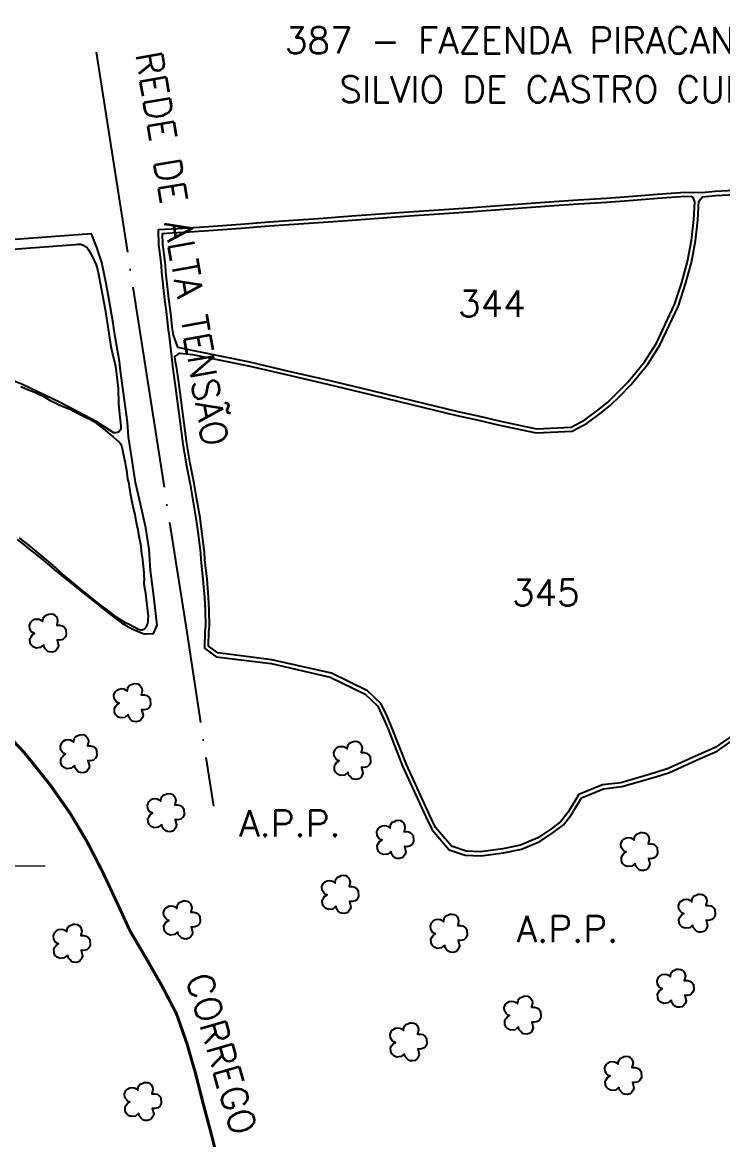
# Model space of a CAD drawing. Extents: x 729642 to 735582, y 7828609 to 7832809.
# Drawn here: x 732871 to 733563, y 7830480 to 7831583 of the extents above; entities that cross this region are included whole.
import ezdxf

# ---------------------------------------------------------------- set-up
doc = ezdxf.new("R2010")
doc.units = 0
doc.header["$MEASUREMENT"] = 0
for name, pattern in [('CONTINUO', [0]), ('LIN0', [0]), ('TAPUME', [235, 200, -17.5, 0, -17.5])]:
    doc.linetypes.add(name, pattern=pattern)
for name, color, linetype in [('0114000611', 1, 'Continuous'), ('0114000611006', 5, 'Continuous'), ('0114000611344', 5, 'LIN0'), ('0114000611345', 5, 'LIN0'), ('0114000611350', 5, 'LIN0'), ('_SIMBOLO ARVORE', 94, 'Continuous'), ('CURSOS_D_AGUA', 4, 'Continuous'), ('REDE_DE_LUZ', 6, 'Continuous'), ('TEXTO CONFORNTANTES', 7, 'Continuous'), ('TEXTO_NUN_TAL', 7, 'Continuous')]:
    doc.layers.add(name, color=color, linetype=linetype)
doc.layers.add('TEXTO_DIVERSOS', color=7, linetype='Continuous', lineweight=5)
doc.styles.add('Simplex', font='simplex.shx')

msp = doc.modelspace()

# ---------------------------------------------------------------- linework, layer by layer
at = {"layer": '0114000611', "color": 1, "linetype": 'CONTINUO', "flags": 128}
msp.add_lwpolyline([(733019.4, 7831241), (733021.3, 7831227.1), (733029.4, 7831166.9), (733032.7, 7831147), (733036.5, 7831127.1), (733038.8, 7831113.4), (733042.3, 7831093.5), (733044, 7831080.1), (733046.7, 7831059.3), (733047.1, 7831052.3), (733049.2, 7831033.1), (733050.8, 7831015.2), (733051.3, 7831002.6), (733051.7, 7830987), (733050.9, 7830981.9), (733050.7, 7830965.2), (733062.3, 7830956.7), (733116.5, 7830949.9), (733175, 7830936.6), (733209.5, 7830919.6), (733222, 7830907.8), (733227.7, 7830895.8), (733232.1, 7830885.3), (733246.5, 7830848.7), (733269.3, 7830798.7), (733275.5, 7830785.8), (733292.5, 7830766.1), (733308.3, 7830760.8), (733323.6, 7830759.9), (733346.3, 7830763), (733364, 7830766.7), (733381.9, 7830774.3), (733395.3, 7830783), (733405.5, 7830790.7), (733413.4, 7830800.9), (733423.3, 7830817.3), (733444.9, 7830826.3), (733463, 7830828.4), (733496.7, 7830838.2), (733510.3, 7830842.5), (733540.3, 7830856.2), (733557.1, 7830863.5), (733581, 7830880.1), (733586.4, 7830894.2), (733587.7, 7830911), (733589, 7830932.9), (733594.1, 7830960.6), (733596.5, 7830981.5), (733599.2, 7831001.8), (733602.5, 7831018.2), (733613.4, 7831056.2), (733618.3, 7831079.2), (733624.9, 7831110.4), (733628.8, 7831129.7), (733633.2, 7831151.4), (733639.2, 7831183.8), (733648.1, 7831225.7), (733647.7, 7831248.8), (733647.1, 7831273.3), (733645.8, 7831304.8), (733645.5, 7831331.7), (733645, 7831350.1), (733643.6, 7831385.8), (733642.1, 7831406.4), (733629.4, 7831420.8), (733591, 7831420.1), (733568, 7831417), (733555.4, 7831416.4), (733542.2, 7831415), (733531.9, 7831415.4), (733521.1, 7831414.9), (733498.1, 7831413.3), (733474, 7831411.5), (733448, 7831409.5), (733419.8, 7831407.7), (733391.2, 7831405.7), (733337.7, 7831401.9), (733311.4, 7831399.9), (733282.3, 7831397.9), (733252.7, 7831395.8), (733196.4, 7831391.8), (733167.9, 7831389.7), (733114.4, 7831385.9), (733086.7, 7831383.8), (733059.3, 7831381.9), (733035.5, 7831380.2), (733018.2, 7831379.1), (733005, 7831378.4), (733005.2, 7831363.6), (733006.1, 7831356.6), (733007.8, 7831343), (733008.2, 7831336.7), (733011.2, 7831309.7), (733012.8, 7831297.9), (733014.9, 7831279.8), (733015.8, 7831273.5)], close=True, dxfattribs=at)
at = {"layer": '0114000611'}
msp.add_lwpolyline([(732865.6, 7831072.4), (732871.4, 7831067.9), (732877.2, 7831063.3), (732883.2, 7831058.6), (732889.4, 7831053.7), (732895.7, 7831048.5), (732902.3, 7831043), (732909, 7831037.3), (732915.9, 7831031.7), (732922.7, 7831026.4), (732935.5, 7831016.1), (732942.2, 7831010.7), (732955.5, 7831000), (732962.2, 7830995), (732968.8, 7830990.3), (732975.4, 7830986.4), (732980.7, 7830983.7), (732984.4, 7830982.1), (732986.8, 7830981), (732990.2, 7830979.8), (732991.3, 7830979.4), (732992.4, 7830979.4), (732992.6, 7830979.3), (733000.3, 7830979.8), (733004, 7830987.8), (733000.2, 7831019.1), (732997.4, 7831041.8), (732996.2, 7831063), (732992.6, 7831084.2), (732987.5, 7831107.4), (732982.7, 7831128.7), (732979.1, 7831151), (732975.6, 7831174.1), (732974.7, 7831188.6), (732967.8, 7831239.1), (732966.7, 7831248.5), (732962.8, 7831271), (732961.5, 7831278.9), (732960.6, 7831286.4), (732956.3, 7831310.8), (732953.5, 7831325.5), (732949.2, 7831346.1), (732944.3, 7831361), (732939.2, 7831374.4), (732574.4, 7831347.6)], dxfattribs=at)
at = {"layer": '0114000611006', "linetype": 'ByBlock'}
msp.add_lwpolyline([(732812.5, 7831355.6), (732923.1, 7831364.1), (732925.9, 7831364.2), (732928.1, 7831364.2), (732930.1, 7831363.7), (732931.1, 7831363.3), (732931.9, 7831362.8), (732933.3, 7831361.9), (732934.7, 7831360.7), (732936.2, 7831358.8), (732937.9, 7831356), (732939.5, 7831353), (732943.6, 7831343.9), (732945.4, 7831338.1), (732952.5, 7831299.8), (732958.1, 7831263.1), (732959.5, 7831257.2), (732962.7, 7831243.8), (732965.3, 7831221.7), (732965.8, 7831206.5), (732966.8, 7831196.5), (732968, 7831184.8), (732967.9, 7831182.3), (732967.4, 7831180.5), (732966.5, 7831179.3), (732964.8, 7831178.4), (732963.2, 7831177.9), (732961.2, 7831178), (732959.4, 7831179), (732944.3, 7831188.7), (732908, 7831207.9), (732870.8, 7831225.7), (732859.5, 7831230.4)], dxfattribs=at)
at = {"layer": '0114000611344', "color": 5, "linetype": 'CONTINUO', "flags": 128}
msp.add_lwpolyline([(733039.9, 7831259.3), (733095.2, 7831248), (733132.4, 7831239.3), (733173.1, 7831229.8), (733215.8, 7831219.7), (733257.6, 7831209.4), (733300.9, 7831198.9), (733322.3, 7831194.3), (733343.2, 7831189.5), (733378.6, 7831181.8), (733412.9, 7831183.5), (733426.5, 7831190.8), (733439.4, 7831200.3), (733448.8, 7831208), (733458.2, 7831217), (733469, 7831227.9), (733473.8, 7831233.9), (733485.4, 7831248.2), (733497.2, 7831266.4), (733515.2, 7831304.8), (733522.3, 7831326.3), (733528.1, 7831347.2), (733531.8, 7831368), (733534.2, 7831388.5), (733535.2, 7831406.2), (733533.6, 7831410.3), (733531.1, 7831411.3), (733521.3, 7831410.9), (733498.4, 7831409.3), (733474.3, 7831407.5), (733448.3, 7831405.5), (733420.1, 7831403.7), (733391.5, 7831401.8), (733338, 7831397.9), (733311.7, 7831395.9), (733282.6, 7831393.9), (733253, 7831391.8), (733196.7, 7831387.8), (733168.2, 7831385.7), (733114.7, 7831382), (733087, 7831379.8), (733059.6, 7831377.9), (733035.7, 7831376.2), (733018.4, 7831375.1), (733009, 7831374.6), (733009.2, 7831363.9), (733010.1, 7831357.1), (733011.8, 7831343.4), (733012.1, 7831337), (733015.2, 7831310.2), (733016.7, 7831298.4), (733018.9, 7831280.3), (733019.7, 7831274.5), (733024.1, 7831262.6)], close=True, dxfattribs=at)
at = {"layer": '0114000611345', "color": 5, "linetype": 'CONTINUO', "flags": 128}
msp.add_lwpolyline([(733026.3, 7831256.5), (733026.3, 7831256.5), (733039, 7831255.4), (733094.3, 7831244.1), (733131.5, 7831235.4), (733172.2, 7831225.9), (733214.8, 7831215.8), (733256.7, 7831205.6), (733300.1, 7831195), (733321.5, 7831190.4), (733342.3, 7831185.6), (733378.3, 7831177.8), (733414, 7831179.5), (733428.7, 7831187.4), (733441.8, 7831197.1), (733451.4, 7831205), (733461, 7831214.2), (733472, 7831225.3), (733476.9, 7831231.4), (733488.6, 7831245.9), (733500.7, 7831264.5), (733518.9, 7831303.3), (733526.1, 7831325.1), (733532, 7831346.3), (733535.8, 7831367.5), (733538.2, 7831388.1), (733539.2, 7831406.8), (733542.6, 7831411.1), (733555.7, 7831412.4), (733568.4, 7831413), (733591.3, 7831416.1), (733627.6, 7831416.8), (733638.2, 7831404.8), (733639.6, 7831385.6), (733641, 7831349.9), (733641.5, 7831331.7), (733641.8, 7831304.7), (733643.1, 7831273.2), (733643.7, 7831248.7), (733644.1, 7831226.1), (733635.3, 7831184.6), (733629.3, 7831152.2), (733624.9, 7831130.5), (733621, 7831111.2), (733614.4, 7831080), (733609.5, 7831057.1), (733598.6, 7831019.1), (733595.3, 7831002.4), (733592.5, 7830982), (733590.1, 7830961.2), (733585, 7830933.3), (733583.7, 7830911.3), (733582.5, 7830895.1), (733577.7, 7830882.6), (733555.2, 7830867), (733538.7, 7830859.9), (733508.9, 7830846.3), (733495.5, 7830842.1), (733462.2, 7830832.3), (733443.9, 7830830.2), (733420.6, 7830820.5), (733410.1, 7830803.2), (733402.6, 7830793.6), (733393, 7830786.3), (733380.1, 7830777.8), (733362.8, 7830770.5), (733345.6, 7830766.9), (733323.5, 7830763.9), (733309.1, 7830764.8), (733294.8, 7830769.6), (733278.9, 7830788), (733272.9, 7830800.4), (733250.2, 7830850.3), (733235.8, 7830886.8), (733231.4, 7830897.4), (733225.2, 7830910.2), (733211.8, 7830922.9), (733176.3, 7830940.4), (733117.2, 7830953.8), (733063.8, 7830960.6), (733054.8, 7830967.2), (733054.9, 7830981.6), (733055.8, 7830986.7), (733055.3, 7831002.8), (733054.7, 7831015.5), (733053.2, 7831033.5), (733051.1, 7831052.7), (733050.6, 7831059.7), (733048, 7831080.6), (733046.3, 7831094.1), (733042.8, 7831114), (733040.5, 7831127.8), (733036.6, 7831147.7), (733033.4, 7831167.5), (733025.3, 7831227.6), (733023.3, 7831241.5), (733022.2, 7831248.1), (733021.5, 7831253.2)], close=True, dxfattribs=at)
at = {"layer": '0114000611350', "color": 5, "elevation": 703.6}
msp.add_lwpolyline([(732869.3, 7831223.6), (732873.2, 7831221.9), (732876.9, 7831220.4), (732880.6, 7831219), (732884.3, 7831217.5), (732887.8, 7831215.7), (732891.2, 7831214), (732894.7, 7831212.1), (732898.3, 7831210), (732902, 7831208.1), (732905.8, 7831206.3), (732909.4, 7831204.7), (732912.7, 7831203.4), (732918.7, 7831200.8), (732921.5, 7831199.4), (732924.4, 7831197.9), (732927.3, 7831196.4), (732930.4, 7831194.8), (732933.8, 7831193.2), (732937.3, 7831191.4), (732940.8, 7831189.3), (732944, 7831187.1), (732947.1, 7831184.8), (732952.5, 7831180.4), (732955.1, 7831178.4), (732957.6, 7831176.3), (732960.1, 7831174.3), (732964.5, 7831170.4), (732966.2, 7831168.9), (732967.3, 7831167.7), (732968, 7831166.7), (732968.4, 7831165.6), (732968.9, 7831164.2), (732969.3, 7831162.6), (732969.7, 7831160.7), (732970.1, 7831158.4), (732970.6, 7831156.2), (732971.1, 7831154.4), (732971.4, 7831152.8), (732971.8, 7831150.9), (732972.2, 7831148.6), (732972.7, 7831146.1), (732973.3, 7831142.8), (732973.9, 7831138.9), (732974.4, 7831134.9), (732975.1, 7831131.2), (732975.8, 7831127.8), (732976.4, 7831124.6), (732977, 7831121.4), (732977.4, 7831118.3), (732978, 7831114.9), (732978.7, 7831111.4), (732979.2, 7831108.5), (732980.3, 7831103.8), (732981.3, 7831099.7), (732981.8, 7831097.2), (732982.2, 7831094.8), (732983.3, 7831089.8), (732984.3, 7831084.8), (732984.8, 7831082.4), (732985.2, 7831079.9), (732985.6, 7831077.4), (732987.5, 7831067.8), (732987.9, 7831064.9), (732988.3, 7831061.8), (732988.6, 7831058.5), (732989, 7831055.3), (732989.4, 7831052.2), (732989.8, 7831049.1), (732990.2, 7831046.1), (732990.5, 7831042.9), (732990.7, 7831039.8), (732990.8, 7831036.8), (732991.1, 7831032.5), (732990.9, 7831030.7), (732990.9, 7831029), (732991, 7831026.9), (732991.3, 7831024.4), (732992, 7831021.7), (732992.4, 7831018.9), (732992.8, 7831016.2), (732993.2, 7831013.4), (732993.9, 7831007.8), (732994.2, 7831005.1), (732994.5, 7831002.3), (732994.8, 7830999.4), (732994.9, 7830996.5), (732994.8, 7830994), (732994.6, 7830991.7), (732994.3, 7830989.7), (732993.9, 7830988.1), (732993.3, 7830986.5), (732992.3, 7830985.3), (732991.5, 7830984.3), (732990.3, 7830983.6), (732989.1, 7830983), (732987.9, 7830983), (732986.4, 7830983.3), (732985, 7830984.1), (732983.3, 7830985), (732981.2, 7830986), (732975.6, 7830988.9), (732972.7, 7830990.3), (732970, 7830991.8), (732967.4, 7830993.4), (732964.7, 7830995.4), (732961.8, 7830997.5), (732958.8, 7830999.8), (732952.9, 7831004.3), (732949.9, 7831006.4), (732941, 7831013.4), (732937.5, 7831016.1), (732933.9, 7831019.1), (732923, 7831028), (732916.9, 7831033), (732913.6, 7831035.7), (732910.1, 7831038.6), (732906.9, 7831041.7), (732903.6, 7831044.8), (732896.8, 7831050.5), (732878.7, 7831065.5), (732871.5, 7831071.3), (732868, 7831074.1)], dxfattribs=at)
at = {"layer": '_SIMBOLO ARVORE', "linetype": 'CONTINUO'}
for points in [[(732891.8, 7830968.4, 0), (732888.5, 7830965.7, 0), (732884.4, 7830965.2, 0), (732881.4, 7830966.4, 0), (732879.3, 7830968.4, 0), (732878.4, 7830970.8, 0), (732878.2, 7830974.3, 0), (732879.3, 7830976.5, 0), (732880.5, 7830978.1, 0), (732882.9, 7830979.7, 0), (732881.4, 7830980.2, 0), (732879.9, 7830981.4, 0), (732878.1, 7830984.2, 0), (732877.8, 7830987.5, 0), (732879.1, 7830991, 0), (732880.4, 7830992.2, 0), (732882.9, 7830993.7, 0), (732885.4, 7830994, 0), (732887.5, 7830993.7, 0), (732889.1, 7830993, 0), (732890.8, 7830991.4, 0), (732891.4, 7830994.4, 0), (732891.8, 7830995.6, 0), (732893.1, 7830997.3, 0), (732895.1, 7830998, 0), (732897, 7830998.9, 0), (732899.2, 7830999.1, 0), (732901.2, 7830998.8, 0), (732902.9, 7830997.9, 0), (732904.1, 7830996.6, 0), (732905.2, 7830994.5, 0), (732905.6, 7830992.1, 0), (732904.7, 7830987.9, 0), (732907.6, 7830987.9, 0), (732910.1, 7830987.3, 0), (732912.4, 7830985.5, 0), (732913.7, 7830984, 0), (732914, 7830978.2, 0), (732912.6, 7830975.6, 0), (732910.7, 7830973.8, 0), (732907.7, 7830973, 0), (732905.1, 7830973.3, 0), (732906.5, 7830967.8, 0), (732905.8, 7830965.5, 0), (732904.3, 7830963.3, 0), (732902.5, 7830961.9, 0), (732900.1, 7830961.3, 0), (732897.6, 7830961.5, 0), (732895.8, 7830962, 0), (732893.7, 7830964.1, 0), (732892.3, 7830965.9, 0), (732891.9, 7830968.7, 0)], [(732975.2, 7830899.6, 0), (732972, 7830896.8, 0), (732967.8, 7830896.4, 0), (732964.9, 7830897.5, 0), (732962.8, 7830899.6, 0), (732961.9, 7830901.9, 0), (732961.7, 7830905.4, 0), (732962.8, 7830907.6, 0), (732964, 7830909.2, 0), (732966.4, 7830910.9, 0), (732964.9, 7830911.4, 0), (732963.4, 7830912.6, 0), (732961.6, 7830915.4, 0), (732961.3, 7830918.7, 0), (732962.6, 7830922.1, 0), (732963.9, 7830923.3, 0), (732966.3, 7830924.8, 0), (732968.9, 7830925.2, 0), (732970.9, 7830924.9, 0), (732972.6, 7830924.1, 0), (732974.3, 7830922.6, 0), (732974.9, 7830925.6, 0), (732975.3, 7830926.8, 0), (732976.6, 7830928.5, 0), (732978.6, 7830929.2, 0), (732980.5, 7830930, 0), (732982.7, 7830930.2, 0), (732984.7, 7830929.9, 0), (732986.4, 7830929.1, 0), (732987.6, 7830927.7, 0), (732988.7, 7830925.6, 0), (732989.1, 7830923.2, 0), (732988.1, 7830919, 0), (732991.1, 7830919, 0), (732993.6, 7830918.4, 0), (732995.9, 7830916.6, 0), (732997.1, 7830915.2, 0), (732997.5, 7830909.3, 0), (732996.1, 7830906.7, 0), (732994.2, 7830905, 0), (732991.2, 7830904.2, 0), (732988.6, 7830904.4, 0), (732990, 7830899, 0), (732989.3, 7830896.7, 0), (732987.8, 7830894.5, 0), (732986, 7830893.1, 0), (732983.6, 7830892.5, 0), (732981.1, 7830892.6, 0), (732979.3, 7830893.1, 0), (732977.2, 7830895.2, 0), (732975.8, 7830897.1, 0), (732975.3, 7830899.9, 0)], [(732922.2, 7830849.3, 0), (732919, 7830846.5, 0), (732914.8, 7830846.1, 0), (732911.9, 7830847.2, 0), (732909.8, 7830849.3, 0), (732908.9, 7830851.6, 0), (732908.7, 7830855.1, 0), (732909.8, 7830857.3, 0), (732911, 7830858.9, 0), (732913.4, 7830860.5, 0), (732911.9, 7830861, 0), (732910.4, 7830862.3, 0), (732908.6, 7830865, 0), (732908.3, 7830868.3, 0), (732909.6, 7830871.8, 0), (732910.9, 7830873, 0), (732913.3, 7830874.5, 0), (732915.9, 7830874.9, 0), (732917.9, 7830874.6, 0), (732919.5, 7830873.8, 0), (732921.3, 7830872.2, 0), (732921.9, 7830875.3, 0), (732922.3, 7830876.5, 0), (732923.6, 7830878.1, 0), (732925.6, 7830878.9, 0), (732927.5, 7830879.7, 0), (732929.7, 7830879.9, 0), (732931.7, 7830879.6, 0), (732933.4, 7830878.7, 0), (732934.6, 7830877.4, 0), (732935.7, 7830875.3, 0), (732936.1, 7830872.9, 0), (732935.1, 7830868.7, 0), (732938.1, 7830868.7, 0), (732940.6, 7830868.1, 0), (732942.9, 7830866.3, 0), (732944.1, 7830864.8, 0), (732944.5, 7830859, 0), (732943.1, 7830856.4, 0), (732941.2, 7830854.7, 0), (732938.2, 7830853.9, 0), (732935.6, 7830854.1, 0), (732937, 7830848.7, 0), (732936.3, 7830846.3, 0), (732934.8, 7830844.1, 0), (732933, 7830842.8, 0), (732930.6, 7830842.2, 0), (732928.1, 7830842.3, 0), (732926.3, 7830842.8, 0), (732924.2, 7830844.9, 0), (732922.8, 7830846.7, 0), (732922.3, 7830849.5, 0)], [(733192.6, 7830842.6, 0), (733189.3, 7830839.9, 0), (733185.1, 7830839.4, 0), (733182.2, 7830840.6, 0), (733180.1, 7830842.6, 0), (733179.2, 7830845, 0), (733179, 7830848.5, 0), (733180.1, 7830850.7, 0), (733181.3, 7830852.3, 0), (733183.7, 7830853.9, 0), (733182.2, 7830854.4, 0), (733180.7, 7830855.6, 0), (733178.9, 7830858.4, 0), (733178.6, 7830861.7, 0), (733179.9, 7830865.2, 0), (733181.2, 7830866.4, 0), (733183.6, 7830867.9, 0), (733186.2, 7830868.2, 0), (733188.2, 7830867.9, 0), (733189.9, 7830867.2, 0), (733191.6, 7830865.6, 0), (733192.2, 7830868.6, 0), (733192.6, 7830869.8, 0), (733193.9, 7830871.5, 0), (733195.9, 7830872.2, 0), (733197.8, 7830873.1, 0), (733200, 7830873.3, 0), (733202, 7830873, 0), (733203.7, 7830872.1, 0), (733204.9, 7830870.8, 0), (733206, 7830868.7, 0), (733206.4, 7830866.3, 0), (733205.5, 7830862.1, 0), (733208.4, 7830862.1, 0), (733210.9, 7830861.5, 0), (733213.2, 7830859.7, 0), (733214.5, 7830858.2, 0), (733214.8, 7830852.4, 0), (733213.4, 7830849.8, 0), (733211.5, 7830848, 0), (733208.5, 7830847.2, 0), (733205.9, 7830847.5, 0), (733207.3, 7830842, 0), (733206.6, 7830839.7, 0), (733205.1, 7830837.5, 0), (733203.3, 7830836.1, 0), (733200.9, 7830835.5, 0), (733198.4, 7830835.7, 0), (733196.6, 7830836.2, 0), (733194.5, 7830838.3, 0), (733193.1, 7830840.1, 0), (733192.7, 7830842.9, 0)], [(733008.4, 7830791, 0), (733005.1, 7830788.3, 0), (733001, 7830787.8, 0), (732998, 7830788.9, 0), (732995.9, 7830791, 0), (732995, 7830793.4, 0), (732994.8, 7830796.8, 0), (732995.9, 7830799, 0), (732997.1, 7830800.7, 0), (732999.5, 7830802.3, 0), (732998, 7830802.8, 0), (732996.5, 7830804, 0), (732994.7, 7830806.8, 0), (732994.4, 7830810.1, 0), (732995.7, 7830813.5, 0), (732997, 7830814.8, 0), (732999.5, 7830816.2, 0), (733002, 7830816.6, 0), (733004.1, 7830816.3, 0), (733005.7, 7830815.5, 0), (733007.4, 7830814, 0), (733008, 7830817, 0), (733008.4, 7830818.2, 0), (733009.8, 7830819.9, 0), (733011.7, 7830820.6, 0), (733013.6, 7830821.4, 0), (733015.8, 7830821.6, 0), (733017.9, 7830821.4, 0), (733019.5, 7830820.5, 0), (733020.7, 7830819.1, 0), (733021.8, 7830817, 0), (733022.3, 7830814.6, 0), (733021.3, 7830810.4, 0), (733024.2, 7830810.5, 0), (733026.7, 7830809.9, 0), (733029, 7830808, 0), (733030.3, 7830806.6, 0), (733030.6, 7830800.7, 0), (733029.2, 7830798.1, 0), (733027.3, 7830796.4, 0), (733024.3, 7830795.6, 0), (733021.7, 7830795.8, 0), (733023.1, 7830790.4, 0), (733022.5, 7830788.1, 0), (733020.9, 7830785.9, 0), (733019.2, 7830784.5, 0), (733016.7, 7830783.9, 0), (733014.3, 7830784, 0), (733012.4, 7830784.6, 0), (733010.3, 7830786.6, 0), (733008.9, 7830788.5, 0), (733008.5, 7830791.3, 0)], [(733235, 7830764.5, 0), (733231.7, 7830761.8, 0), (733227.5, 7830761.3, 0), (733224.6, 7830762.5, 0), (733222.5, 7830764.5, 0), (733221.6, 7830766.9, 0), (733221.4, 7830770.4, 0), (733222.5, 7830772.6, 0), (733223.7, 7830774.2, 0), (733226.1, 7830775.8, 0), (733224.6, 7830776.3, 0), (733223.1, 7830777.5, 0), (733221.3, 7830780.3, 0), (733221, 7830783.6, 0), (733222.3, 7830787, 0), (733223.6, 7830788.3, 0), (733226.1, 7830789.8, 0), (733228.6, 7830790.1, 0), (733230.7, 7830789.8, 0), (733232.3, 7830789.1, 0), (733234, 7830787.5, 0), (733234.6, 7830790.5, 0), (733235, 7830791.7, 0), (733236.3, 7830793.4, 0), (733238.3, 7830794.1, 0), (733240.2, 7830795, 0), (733242.4, 7830795.2, 0), (733244.4, 7830794.9, 0), (733246.1, 7830794, 0), (733247.3, 7830792.7, 0), (733248.4, 7830790.5, 0), (733248.8, 7830788.2, 0), (733247.9, 7830783.9, 0), (733250.8, 7830784, 0), (733253.3, 7830783.4, 0), (733255.6, 7830781.5, 0), (733256.9, 7830780.1, 0), (733257.2, 7830774.3, 0), (733255.8, 7830771.7, 0), (733253.9, 7830769.9, 0), (733250.9, 7830769.1, 0), (733248.3, 7830769.4, 0), (733249.7, 7830763.9, 0), (733249, 7830761.6, 0), (733247.5, 7830759.4, 0), (733245.7, 7830758, 0), (733243.3, 7830757.4, 0), (733240.8, 7830757.5, 0), (733239, 7830758.1, 0), (733236.9, 7830760.1, 0), (733235.5, 7830762, 0), (733235.1, 7830764.8, 0)], [(733476.1, 7830752.6, 0), (733472.9, 7830749.9, 0), (733468.7, 7830749.4, 0), (733465.8, 7830750.5, 0), (733463.7, 7830752.6, 0), (733462.8, 7830755, 0), (733462.6, 7830758.4, 0), (733463.7, 7830760.6, 0), (733464.9, 7830762.3, 0), (733467.3, 7830763.9, 0), (733465.8, 7830764.4, 0), (733464.3, 7830765.6, 0), (733462.5, 7830768.4, 0), (733462.2, 7830771.7, 0), (733463.4, 7830775.1, 0), (733464.8, 7830776.4, 0), (733467.2, 7830777.8, 0), (733469.8, 7830778.2, 0), (733471.8, 7830777.9, 0), (733473.4, 7830777.1, 0), (733475.2, 7830775.6, 0), (733475.7, 7830778.6, 0), (733476.2, 7830779.8, 0), (733477.5, 7830781.5, 0), (733479.5, 7830782.2, 0), (733481.4, 7830783, 0), (733483.6, 7830783.2, 0), (733485.6, 7830782.9, 0), (733487.3, 7830782.1, 0), (733488.5, 7830780.7, 0), (733489.6, 7830778.6, 0), (733490, 7830776.2, 0), (733489, 7830772, 0), (733492, 7830772, 0), (733494.4, 7830771.5, 0), (733496.7, 7830769.6, 0), (733498, 7830768.2, 0), (733498.4, 7830762.3, 0), (733496.9, 7830759.7, 0), (733495.1, 7830758, 0), (733492.1, 7830757.2, 0), (733489.4, 7830757.4, 0), (733490.8, 7830752, 0), (733490.2, 7830749.7, 0), (733488.6, 7830747.5, 0), (733486.9, 7830746.1, 0), (733484.4, 7830745.5, 0), (733482, 7830745.6, 0), (733480.2, 7830746.1, 0), (733478.1, 7830748.2, 0), (733476.7, 7830750.1, 0), (733476.2, 7830752.9, 0)], [(733180.6, 7830710.2, 0), (733177.4, 7830707.5, 0), (733173.2, 7830707, 0), (733170.3, 7830708.2, 0), (733168.2, 7830710.2, 0), (733167.3, 7830712.6, 0), (733167.1, 7830716.1, 0), (733168.2, 7830718.3, 0), (733169.4, 7830719.9, 0), (733171.8, 7830721.5, 0), (733170.3, 7830722, 0), (733168.8, 7830723.2, 0), (733167, 7830726, 0), (733166.7, 7830729.3, 0), (733168, 7830732.7, 0), (733169.3, 7830734, 0), (733171.7, 7830735.5, 0), (733174.3, 7830735.8, 0), (733176.3, 7830735.5, 0), (733177.9, 7830734.8, 0), (733179.7, 7830733.2, 0), (733180.2, 7830736.2, 0), (733180.7, 7830737.4, 0), (733182, 7830739.1, 0), (733184, 7830739.8, 0), (733185.9, 7830740.7, 0), (733188.1, 7830740.9, 0), (733190.1, 7830740.6, 0), (733191.8, 7830739.7, 0), (733193, 7830738.4, 0), (733194.1, 7830736.2, 0), (733194.5, 7830733.9, 0), (733193.5, 7830729.6, 0), (733196.5, 7830729.7, 0), (733198.9, 7830729.1, 0), (733201.3, 7830727.3, 0), (733202.5, 7830725.8, 0), (733202.9, 7830720, 0), (733201.5, 7830717.4, 0), (733199.6, 7830715.6, 0), (733196.6, 7830714.8, 0), (733194, 7830715.1, 0), (733195.4, 7830709.6, 0), (733194.7, 7830707.3, 0), (733193.1, 7830705.1, 0), (733191.4, 7830703.7, 0), (733189, 7830703.1, 0), (733186.5, 7830703.3, 0), (733184.7, 7830703.8, 0), (733182.6, 7830705.8, 0), (733181.2, 7830707.7, 0), (733180.7, 7830710.5, 0)], [(733533.1, 7830691.7, 0), (733529.8, 7830688.9, 0), (733525.7, 7830688.5, 0), (733522.7, 7830689.6, 0), (733520.6, 7830691.7, 0), (733519.8, 7830694, 0), (733519.5, 7830697.5, 0), (733520.7, 7830699.7, 0), (733521.9, 7830701.3, 0), (733524.2, 7830703, 0), (733522.7, 7830703.5, 0), (733521.2, 7830704.7, 0), (733519.5, 7830707.5, 0), (733519.2, 7830710.8, 0), (733520.4, 7830714.2, 0), (733521.8, 7830715.4, 0), (733524.2, 7830716.9, 0), (733526.8, 7830717.3, 0), (733528.8, 7830717, 0), (733530.4, 7830716.2, 0), (733532.2, 7830714.7, 0), (733532.7, 7830717.7, 0), (733533.2, 7830718.9, 0), (733534.5, 7830720.6, 0), (733536.5, 7830721.3, 0), (733538.4, 7830722.1, 0), (733540.5, 7830722.3, 0), (733542.6, 7830722, 0), (733544.2, 7830721.2, 0), (733545.5, 7830719.8, 0), (733546.6, 7830717.7, 0), (733547, 7830715.3, 0), (733546, 7830711.1, 0), (733549, 7830711.1, 0), (733551.4, 7830710.5, 0), (733553.7, 7830708.7, 0), (733555, 7830707.3, 0), (733555.4, 7830701.4, 0), (733553.9, 7830698.8, 0), (733552, 7830697.1, 0), (733549, 7830696.3, 0), (733546.4, 7830696.5, 0), (733547.8, 7830691.1, 0), (733547.2, 7830688.8, 0), (733545.6, 7830686.6, 0), (733543.9, 7830685.2, 0), (733541.4, 7830684.6, 0), (733539, 7830684.7, 0), (733537.2, 7830685.2, 0), (733535.1, 7830687.3, 0), (733533.6, 7830689.2, 0), (733533.2, 7830692, 0)], [(733024.3, 7830685.1, 0), (733021, 7830682.3, 0), (733016.9, 7830681.8, 0), (733013.9, 7830683, 0), (733011.8, 7830685.1, 0), (733010.9, 7830687.4, 0), (733010.7, 7830690.9, 0), (733011.8, 7830693.1, 0), (733013, 7830694.7, 0), (733015.4, 7830696.3, 0), (733013.9, 7830696.8, 0), (733012.4, 7830698.1, 0), (733010.6, 7830700.8, 0), (733010.3, 7830704.1, 0), (733011.6, 7830707.6, 0), (733012.9, 7830708.8, 0), (733015.4, 7830710.3, 0), (733017.9, 7830710.7, 0), (733020, 7830710.4, 0), (733021.6, 7830709.6, 0), (733023.4, 7830708, 0), (733023.9, 7830711.1, 0), (733024.3, 7830712.3, 0), (733025.7, 7830713.9, 0), (733027.6, 7830714.7, 0), (733029.5, 7830715.5, 0), (733031.7, 7830715.7, 0), (733033.8, 7830715.4, 0), (733035.4, 7830714.5, 0), (733036.7, 7830713.2, 0), (733037.7, 7830711.1, 0), (733038.2, 7830708.7, 0), (733037.2, 7830704.5, 0), (733040.1, 7830704.5, 0), (733042.6, 7830703.9, 0), (733044.9, 7830702.1, 0), (733046.2, 7830700.6, 0), (733046.5, 7830694.8, 0), (733045.1, 7830692.2, 0), (733043.2, 7830690.5, 0), (733040.2, 7830689.7, 0), (733037.6, 7830689.9, 0), (733039, 7830684.5, 0), (733038.4, 7830682.1, 0), (733036.8, 7830679.9, 0), (733035.1, 7830678.6, 0), (733032.6, 7830677.9, 0), (733030.2, 7830678.1, 0), (733028.3, 7830678.6, 0), (733026.2, 7830680.7, 0), (733024.8, 7830682.5, 0), (733024.4, 7830685.3, 0)], [(733288, 7830671.8, 0), (733284.7, 7830669.1, 0), (733280.6, 7830668.6, 0), (733277.6, 7830669.8, 0), (733275.5, 7830671.8, 0), (733274.6, 7830674.2, 0), (733274.4, 7830677.7, 0), (733275.5, 7830679.9, 0), (733276.7, 7830681.5, 0), (733279.1, 7830683.1, 0), (733277.6, 7830683.6, 0), (733276.1, 7830684.8, 0), (733274.3, 7830687.6, 0), (733274, 7830690.9, 0), (733275.3, 7830694.3, 0), (733276.6, 7830695.6, 0), (733279.1, 7830697.1, 0), (733281.6, 7830697.4, 0), (733283.7, 7830697.1, 0), (733285.3, 7830696.4, 0), (733287, 7830694.8, 0), (733287.6, 7830697.8, 0), (733288, 7830699, 0), (733289.3, 7830700.7, 0), (733291.3, 7830701.4, 0), (733293.2, 7830702.3, 0), (733295.4, 7830702.5, 0), (733297.4, 7830702.2, 0), (733299.1, 7830701.3, 0), (733300.3, 7830700, 0), (733301.4, 7830697.8, 0), (733301.8, 7830695.5, 0), (733300.9, 7830691.2, 0), (733303.8, 7830691.3, 0), (733306.3, 7830690.7, 0), (733308.6, 7830688.9, 0), (733309.9, 7830687.4, 0), (733310.2, 7830681.6, 0), (733308.8, 7830679, 0), (733306.9, 7830677.2, 0), (733303.9, 7830676.4, 0), (733301.3, 7830676.7, 0), (733302.7, 7830671.2, 0), (733302, 7830668.9, 0), (733300.5, 7830666.7, 0), (733298.7, 7830665.3, 0), (733296.3, 7830664.7, 0), (733293.8, 7830664.9, 0), (733292, 7830665.4, 0), (733289.9, 7830667.4, 0), (733288.5, 7830669.3, 0), (733288.1, 7830672.1, 0)], [(732915.5, 7830661.9, 0), (732912.2, 7830659.2, 0), (732908.1, 7830658.7, 0), (732905.1, 7830659.9, 0), (732903, 7830661.9, 0), (732902.2, 7830664.3, 0), (732901.9, 7830667.8, 0), (732903.1, 7830670, 0), (732904.3, 7830671.6, 0), (732906.6, 7830673.2, 0), (732905.1, 7830673.7, 0), (732903.6, 7830674.9, 0), (732901.9, 7830677.7, 0), (732901.6, 7830681, 0), (732902.8, 7830684.4, 0), (732904.2, 7830685.7, 0), (732906.6, 7830687.2, 0), (732909.2, 7830687.5, 0), (732911.2, 7830687.2, 0), (732912.8, 7830686.5, 0), (732914.6, 7830684.9, 0), (732915.1, 7830687.9, 0), (732915.6, 7830689.1, 0), (732916.9, 7830690.8, 0), (732918.9, 7830691.5, 0), (732920.8, 7830692.4, 0), (732922.9, 7830692.6, 0), (732925, 7830692.3, 0), (732926.6, 7830691.4, 0), (732927.9, 7830690.1, 0), (732929, 7830687.9, 0), (732929.4, 7830685.6, 0), (732928.4, 7830681.3, 0), (732931.4, 7830681.4, 0), (732933.8, 7830680.8, 0), (732936.1, 7830679, 0), (732937.4, 7830677.5, 0), (732937.8, 7830671.7, 0), (732936.3, 7830669.1, 0), (732934.4, 7830667.3, 0), (732931.4, 7830666.5, 0), (732928.8, 7830666.8, 0), (732930.2, 7830661.3, 0), (732929.6, 7830659, 0), (732928, 7830656.8, 0), (732926.3, 7830655.4, 0), (732923.8, 7830654.8, 0), (732921.4, 7830655, 0), (732919.6, 7830655.5, 0), (732917.5, 7830657.5, 0), (732916, 7830659.4, 0), (732915.6, 7830662.2, 0)], [(733511.9, 7830617.5, 0), (733508.6, 7830614.8, 0), (733504.5, 7830614.3, 0), (733501.5, 7830615.5, 0), (733499.4, 7830617.5, 0), (733498.6, 7830619.9, 0), (733498.3, 7830623.4, 0), (733499.5, 7830625.6, 0), (733500.7, 7830627.2, 0), (733503, 7830628.8, 0), (733501.5, 7830629.3, 0), (733500, 7830630.5, 0), (733498.3, 7830633.3, 0), (733498, 7830636.6, 0), (733499.2, 7830640.1, 0), (733500.6, 7830641.3, 0), (733503, 7830642.8, 0), (733505.6, 7830643.1, 0), (733507.6, 7830642.8, 0), (733509.2, 7830642.1, 0), (733511, 7830640.5, 0), (733511.5, 7830643.5, 0), (733512, 7830644.7, 0), (733513.3, 7830646.4, 0), (733515.3, 7830647.1, 0), (733517.2, 7830648, 0), (733519.3, 7830648.2, 0), (733521.4, 7830647.9, 0), (733523, 7830647, 0), (733524.3, 7830645.7, 0), (733525.4, 7830643.5, 0), (733525.8, 7830641.2, 0), (733524.8, 7830636.9, 0), (733527.8, 7830637, 0), (733530.2, 7830636.4, 0), (733532.5, 7830634.6, 0), (733533.8, 7830633.1, 0), (733534.2, 7830627.3, 0), (733532.7, 7830624.7, 0), (733530.8, 7830622.9, 0), (733527.8, 7830622.1, 0), (733525.2, 7830622.4, 0), (733526.6, 7830616.9, 0), (733526, 7830614.6, 0), (733524.4, 7830612.4, 0), (733522.7, 7830611, 0), (733520.2, 7830610.4, 0), (733517.8, 7830610.6, 0), (733516, 7830611.1, 0), (733513.9, 7830613.1, 0), (733512.4, 7830615, 0), (733512, 7830617.8, 0)], [(733360.8, 7830591, 0), (733357.6, 7830588.3, 0), (733353.4, 7830587.8, 0), (733350.5, 7830589, 0), (733348.4, 7830591, 0), (733347.5, 7830593.4, 0), (733347.3, 7830596.9, 0), (733348.4, 7830599.1, 0), (733349.6, 7830600.7, 0), (733352, 7830602.3, 0), (733350.5, 7830602.8, 0), (733349, 7830604, 0), (733347.2, 7830606.8, 0), (733346.9, 7830610.1, 0), (733348.2, 7830613.6, 0), (733349.5, 7830614.8, 0), (733351.9, 7830616.3, 0), (733354.5, 7830616.6, 0), (733356.5, 7830616.3, 0), (733358.1, 7830615.6, 0), (733359.9, 7830614, 0), (733360.5, 7830617, 0), (733360.9, 7830618.2, 0), (733362.2, 7830619.9, 0), (733364.2, 7830620.6, 0), (733366.1, 7830621.5, 0), (733368.3, 7830621.7, 0), (733370.3, 7830621.4, 0), (733372, 7830620.5, 0), (733373.2, 7830619.2, 0), (733374.3, 7830617.1, 0), (733374.7, 7830614.7, 0), (733373.7, 7830610.5, 0), (733376.7, 7830610.5, 0), (733379.2, 7830609.9, 0), (733381.5, 7830608.1, 0), (733382.7, 7830606.6, 0), (733383.1, 7830600.8, 0), (733381.7, 7830598.2, 0), (733379.8, 7830596.4, 0), (733376.8, 7830595.6, 0), (733374.2, 7830595.9, 0), (733375.6, 7830590.4, 0), (733374.9, 7830588.1, 0), (733373.4, 7830585.9, 0), (733371.6, 7830584.5, 0), (733369.2, 7830583.9, 0), (733366.7, 7830584.1, 0), (733364.9, 7830584.6, 0), (733362.8, 7830586.7, 0), (733361.4, 7830588.5, 0), (733360.9, 7830591.3, 0)], [(733248.2, 7830564.6, 0), (733244.9, 7830561.8, 0), (733240.8, 7830561.3, 0), (733237.8, 7830562.5, 0), (733235.7, 7830564.6, 0), (733234.9, 7830566.9, 0), (733234.6, 7830570.4, 0), (733235.8, 7830572.6, 0), (733237, 7830574.2, 0), (733239.4, 7830575.8, 0), (733237.8, 7830576.3, 0), (733236.3, 7830577.6, 0), (733234.6, 7830580.3, 0), (733234.3, 7830583.6, 0), (733235.5, 7830587.1, 0), (733236.9, 7830588.3, 0), (733239.3, 7830589.8, 0), (733241.9, 7830590.1, 0), (733243.9, 7830589.9, 0), (733245.5, 7830589.1, 0), (733247.3, 7830587.5, 0), (733247.8, 7830590.5, 0), (733248.3, 7830591.8, 0), (733249.6, 7830593.4, 0), (733251.6, 7830594.2, 0), (733253.5, 7830595, 0), (733255.6, 7830595.2, 0), (733257.7, 7830594.9, 0), (733259.4, 7830594, 0), (733260.6, 7830592.7, 0), (733261.7, 7830590.6, 0), (733262.1, 7830588.2, 0), (733261.1, 7830584, 0), (733264.1, 7830584, 0), (733266.5, 7830583.4, 0), (733268.8, 7830581.6, 0), (733270.1, 7830580.1, 0), (733270.5, 7830574.3, 0), (733269, 7830571.7, 0), (733267.1, 7830570, 0), (733264.2, 7830569.2, 0), (733261.5, 7830569.4, 0), (733262.9, 7830564, 0), (733262.3, 7830561.6, 0), (733260.7, 7830559.4, 0), (733259, 7830558, 0), (733256.5, 7830557.4, 0), (733254.1, 7830557.6, 0), (733252.3, 7830558.1, 0), (733250.2, 7830560.2, 0), (733248.7, 7830562, 0), (733248.3, 7830564.8, 0)], [(733460.2, 7830531.5, 0), (733457, 7830528.7, 0), (733452.8, 7830528.2, 0), (733449.9, 7830529.4, 0), (733447.8, 7830531.4, 0), (733446.9, 7830533.8, 0), (733446.7, 7830537.3, 0), (733447.8, 7830539.5, 0), (733449, 7830541.1, 0), (733451.4, 7830542.7, 0), (733449.9, 7830543.2, 0), (733448.4, 7830544.5, 0), (733446.6, 7830547.2, 0), (733446.3, 7830550.5, 0), (733447.5, 7830554, 0), (733448.9, 7830555.2, 0), (733451.3, 7830556.7, 0), (733453.9, 7830557, 0), (733455.9, 7830556.7, 0), (733457.5, 7830556, 0), (733459.3, 7830554.4, 0), (733459.8, 7830557.4, 0), (733460.3, 7830558.6, 0), (733461.6, 7830560.3, 0), (733463.6, 7830561, 0), (733465.5, 7830561.9, 0), (733467.7, 7830562.1, 0), (733469.7, 7830561.8, 0), (733471.4, 7830560.9, 0), (733472.6, 7830559.6, 0), (733473.7, 7830557.5, 0), (733474.1, 7830555.1, 0), (733473.1, 7830550.9, 0), (733476.1, 7830550.9, 0), (733478.5, 7830550.3, 0), (733480.8, 7830548.5, 0), (733482.1, 7830547, 0), (733482.5, 7830541.2, 0), (733481, 7830538.6, 0), (733479.2, 7830536.9, 0), (733476.2, 7830536.1, 0), (733473.5, 7830536.3, 0), (733474.9, 7830530.9, 0), (733474.3, 7830528.5, 0), (733472.7, 7830526.3, 0), (733471, 7830524.9, 0), (733468.5, 7830524.3, 0), (733466.1, 7830524.5, 0), (733464.3, 7830525, 0), (733462.2, 7830527.1, 0), (733460.8, 7830528.9, 0), (733460.3, 7830531.7, 0)], [(732985.7, 7830505.7, 0), (732982.5, 7830502.9, 0), (732978.3, 7830502.4, 0), (732975.4, 7830503.6, 0), (732973.3, 7830505.7, 0), (732972.4, 7830508, 0), (732972.2, 7830511.5, 0), (732973.3, 7830513.7, 0), (732974.5, 7830515.3, 0), (732976.9, 7830516.9, 0), (732975.4, 7830517.4, 0), (732973.9, 7830518.7, 0), (732972.1, 7830521.4, 0), (732971.8, 7830524.7, 0), (732973.1, 7830528.2, 0), (732974.4, 7830529.4, 0), (732976.8, 7830530.9, 0), (732979.4, 7830531.2, 0), (732981.4, 7830531, 0), (732983, 7830530.2, 0), (732984.8, 7830528.6, 0), (732985.3, 7830531.7, 0), (732985.8, 7830532.9, 0), (732987.1, 7830534.5, 0), (732989.1, 7830535.3, 0), (732991, 7830536.1, 0), (732993.2, 7830536.3, 0), (732995.2, 7830536, 0), (732996.9, 7830535.1, 0), (732998.1, 7830533.8, 0), (732999.2, 7830531.7, 0), (732999.6, 7830529.3, 0), (732998.6, 7830525.1, 0), (733001.6, 7830525.1, 0), (733004, 7830524.5, 0), (733006.4, 7830522.7, 0), (733007.6, 7830521.2, 0), (733008, 7830515.4, 0), (733006.6, 7830512.8, 0), (733004.7, 7830511.1, 0), (733001.7, 7830510.3, 0), (732999.1, 7830510.5, 0), (733000.5, 7830505.1, 0), (732999.8, 7830502.7, 0), (732998.2, 7830500.5, 0), (732996.5, 7830499.2, 0), (732994.1, 7830498.5, 0), (732991.6, 7830498.7, 0), (732989.8, 7830499.2, 0), (732987.7, 7830501.3, 0), (732986.3, 7830503.1, 0), (732985.8, 7830505.9, 0)]]:
    msp.add_polyline3d(points, dxfattribs=at)
at = {"layer": 'CURSOS_D_AGUA', "color": 174, "linetype": 'LIN0', "const_width": 3, "flags": 128}
msp.add_lwpolyline([(732745.3, 7830992.6), (732783.2, 7830955), (732828, 7830909.3), (732872.7, 7830862), (732898.4, 7830829.9), (732918.6, 7830801.1), (732934.8, 7830773.8), (732950.1, 7830744.1), (732963.9, 7830714.6), (732977.3, 7830685.6), (732993.4, 7830658.3), (733008.9, 7830631.2), (733023.1, 7830603.9), (733033.2, 7830575.1), (733041.7, 7830545.7), (733049.3, 7830515.7), (733057.4, 7830485.3), (733065.1, 7830454.7), (733072.1, 7830424.3), (733078.3, 7830394.4), (733083.8, 7830364.9), (733088.5, 7830336.1), (733092.2, 7830306.4), (733095.3, 7830278.7), (733098.3, 7830254.4), (733100.3, 7830239.6), (733103.2, 7830227.2), (733108.1, 7830215.2), (733118.8, 7830198.2), (733131.2, 7830179.6), (733144, 7830159.7), (733153.9, 7830138.7), (733163.6, 7830116.9), (733173.5, 7830094.4), (733185.9, 7830070.6), (733198.1, 7830047.4), (733209.4, 7830025.8), (733216.2, 7830009.5), (733222.3, 7829994.6), (733229, 7829980.1), (733240, 7829961.8), (733252.2, 7829943.9), (733265, 7829927.8), (733276.7, 7829918), (733288.6, 7829909.7), (733301, 7829901.7), (733316.8, 7829888.5), (733331.5, 7829876), (733343.4, 7829865.8), (733343.4, 7829865.8)], dxfattribs=at)
at = {"layer": 'REDE_DE_LUZ', "linetype": 'TAPUME', "flags": 128}
msp.add_lwpolyline([(732943.7, 7831554), (733033.2, 7830981.1), (733059.5, 7830809.2)], dxfattribs=at)
at = {"layer": 'TEXTO_DIVERSOS'}
msp.add_lwpolyline([(732893.4, 7830749.8), (732702.6, 7830749.8), (732658.7, 7830727.7)], dxfattribs=at)

# ---------------------------------------------------------------- texts
at = {"layer": 'REDE_DE_LUZ', "linetype": 'TAPUME', "style": 'Simplex'}
msp.add_text('REDE DE ALTA TENSÃO', height=26, rotation=279.7043, dxfattribs=at).set_placement((732982.5, 7831552.2))
at = {"layer": 'TEXTO CONFORNTANTES', "linetype": 'Continuous', "style": 'Simplex'}
for s, p in [('387 - FAZENDA PIRACANJUBA/IRARAS', (733130.1, 7831552.5)), ('SILVIO DE CASTRO CUNHA JÚNIOR ', (733183.9, 7831504.2))]:
    msp.add_text(s, height=26, dxfattribs=at).set_placement(p)
at = {"layer": 'TEXTO_DIVERSOS', "style": 'Simplex'}
for p in [(733085, 7830779.1), (733359.2, 7830674.9)]:
    msp.add_text('A.P.P.', height=26, dxfattribs=at).set_placement(p)
at = {"layer": 'TEXTO_DIVERSOS', "color": 174, "style": 'Simplex'}
msp.add_text('CORREGO', height=26, rotation=286.3692, dxfattribs=at).set_placement((733032, 7830639.4))
at = {"layer": 'TEXTO_NUN_TAL', "linetype": 'Continuous', "style": 'Simplex'}
for s, p in [('344', (733301.3, 7831292.6)), ('345', (733354.4, 7831007.1))]:
    msp.add_text(s, height=26, dxfattribs=at).set_placement(p)

doc.saveas('drawing.dxf')
